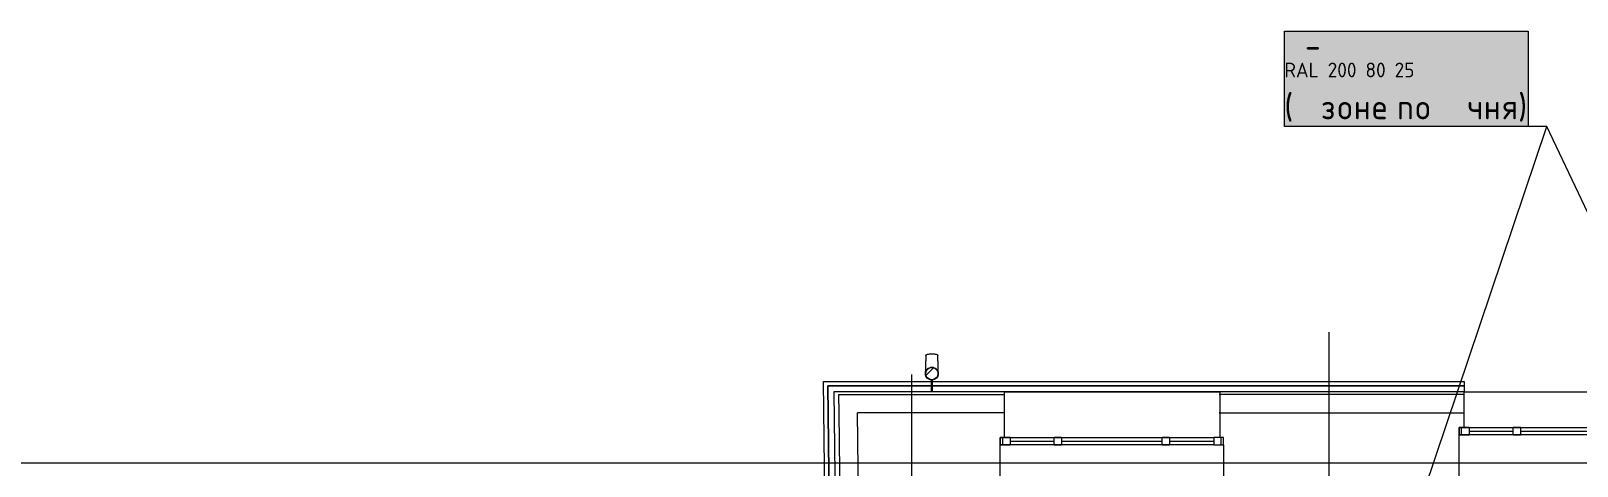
# Model space of a CAD drawing. Header units: millimetres. Extents: x 0 to 1189, y 0 to 841.
# Drawn here: x 616.4 to 742.4, y 490.1 to 525.5 of the extents above; entities that cross this region are included whole.
import ezdxf

# ---------------------------------------------------------------- set-up
doc = ezdxf.new("R2010")
doc.units = ezdxf.units.MM

msp = doc.modelspace()

# ---------------------------------------------------------------- hatches: boundary and pattern name
at = {"true_color": 0xffffff}
h = msp.add_hatch(color=7, dxfattribs=at)
h.dxf.hatch_style = 2
h.paths.add_polyline_path([(718.513098, 525.516574), (738.380128, 525.516574), (738.380128, 517.751562), (718.513098, 517.751562)])
h = msp.add_hatch(color=7, dxfattribs=at)
h.dxf.hatch_style = 2
h.paths.add_polyline_path([(718.513098, 525.516574), (738.380128, 525.516574), (738.380128, 517.751562), (718.513098, 517.751562)])
at = {"true_color": 0x0077b0}
h = msp.add_hatch(color=144, dxfattribs=at)
h.paths.add_polyline_path([(719.725102, 524.120377), (719.725102, 524.927357), (719.695612, 525.08404), (719.606591, 525.215091), (719.477951, 525.301494), (719.321613, 525.330846), (719.165137, 525.301494), (719.033878, 525.215091), (718.946442, 525.08404), (718.918123, 524.927357), (718.918123, 524.120377), (718.946442, 523.964039), (719.033878, 523.835399), (719.165137, 523.746378), (719.321613, 523.716888), (719.477951, 523.746378), (719.606591, 523.835399), (719.695612, 523.964039)])
h.paths.add_polyline_path([(719.925745, 524.120377), (719.914591, 523.999722), (719.881165, 523.887696), (719.825518, 523.784662), (719.747702, 523.690981), (719.655934, 523.613681), (719.553881, 523.559171), (719.442217, 523.526882), (719.321613, 523.516246), (719.19988, 523.526882), (719.088173, 523.559171), (718.985974, 523.613681), (718.892767, 523.690981), (718.815037, 523.784662), (718.75958, 523.887696), (718.726343, 523.999722), (718.715276, 524.120377), (718.715276, 524.927357), (718.726343, 525.049089), (718.75958, 525.160796), (718.815037, 525.262995), (718.892767, 525.356202), (718.985974, 525.434018), (719.088173, 525.489665), (719.19988, 525.523091), (719.321613, 525.534245), (719.442269, 525.523134), (719.554295, 525.49001), (719.657329, 525.435181), (719.75101, 525.358958), (719.826914, 525.26532), (719.881579, 525.162174), (719.914643, 525.04952), (719.925745, 524.927357)])
h = msp.add_hatch(color=144, dxfattribs=at)
h.paths.add_polyline_path([(719.725102, 524.120377), (719.725102, 524.927357), (719.695612, 525.08404), (719.606591, 525.215091), (719.477951, 525.301494), (719.321613, 525.330846), (719.165137, 525.301494), (719.033878, 525.215091), (718.946442, 525.08404), (718.918123, 524.927357), (718.918123, 524.120377), (718.946442, 523.964039), (719.033878, 523.835399), (719.165137, 523.746378), (719.321613, 523.716888), (719.477951, 523.746378), (719.606591, 523.835399), (719.695612, 523.964039)])
h.paths.add_polyline_path([(719.925745, 524.120377), (719.914591, 523.999722), (719.881165, 523.887696), (719.825518, 523.784662), (719.747702, 523.690981), (719.655934, 523.613681), (719.553881, 523.559171), (719.442217, 523.526882), (719.321613, 523.516246), (719.19988, 523.526882), (719.088173, 523.559171), (718.985974, 523.613681), (718.892767, 523.690981), (718.815037, 523.784662), (718.75958, 523.887696), (718.726343, 523.999722), (718.715276, 524.120377), (718.715276, 524.927357), (718.726343, 525.049089), (718.75958, 525.160796), (718.815037, 525.262995), (718.892767, 525.356202), (718.985974, 525.434018), (719.088173, 525.489665), (719.19988, 525.523091), (719.321613, 525.534245), (719.442269, 525.523134), (719.554295, 525.49001), (719.657329, 525.435181), (719.75101, 525.358958), (719.826914, 525.26532), (719.881579, 525.162174), (719.914643, 525.04952), (719.925745, 524.927357)])
h = msp.add_hatch(color=144, dxfattribs=at)
h.dxf.hatch_style = 2
h.paths.add_polyline_path([(721.744901, 524.625291), (721.744901, 525.43227), (721.770188, 525.508682), (721.846325, 525.534245), (722.55188, 525.534245), (722.628017, 525.508682), (722.653304, 525.43227), (722.628017, 525.35634), (722.55188, 525.330846), (721.947748, 525.330846), (721.947748, 524.726714), (722.249814, 524.726714), (722.350247, 524.71768), (722.443497, 524.690403), (722.528789, 524.644626), (722.605348, 524.580091), (722.670314, 524.500776), (722.717038, 524.414795), (722.745262, 524.32189), (722.754727, 524.221801), (722.754727, 524.021159), (722.745262, 523.91952), (722.717038, 523.826097), (722.670314, 523.740633), (722.605348, 523.662869), (722.527627, 523.598334), (722.442464, 523.552557), (722.34986, 523.52528), (722.249814, 523.516246), (721.846325, 523.516246), (721.770188, 523.540154), (721.744901, 523.614913), (721.770188, 523.691325), (721.846325, 523.716888), (722.249814, 523.716888), (722.366741, 523.739694), (722.464237, 523.806736), (722.530383, 523.903612), (722.55188, 524.021159), (722.55188, 524.221801), (722.530383, 524.338728), (722.464237, 524.436224), (722.366741, 524.50237), (722.249814, 524.523867), (721.846325, 524.523867), (721.770188, 524.549154)])
h = msp.add_hatch(color=144, dxfattribs=at)
h.dxf.hatch_style = 2
h.paths.add_polyline_path([(721.744901, 524.625291), (721.744901, 525.43227), (721.770188, 525.508682), (721.846325, 525.534245), (722.55188, 525.534245), (722.628017, 525.508682), (722.653304, 525.43227), (722.628017, 525.35634), (722.55188, 525.330846), (721.947748, 525.330846), (721.947748, 524.726714), (722.249814, 524.726714), (722.350247, 524.71768), (722.443497, 524.690403), (722.528789, 524.644626), (722.605348, 524.580091), (722.670314, 524.500776), (722.717038, 524.414795), (722.745262, 524.32189), (722.754727, 524.221801), (722.754727, 524.021159), (722.745262, 523.91952), (722.717038, 523.826097), (722.670314, 523.740633), (722.605348, 523.662869), (722.527627, 523.598334), (722.442464, 523.552557), (722.34986, 523.52528), (722.249814, 523.516246), (721.846325, 523.516246), (721.770188, 523.540154), (721.744901, 523.614913), (721.770188, 523.691325), (721.846325, 523.716888), (722.249814, 523.716888), (722.366741, 523.739694), (722.464237, 523.806736), (722.530383, 523.903612), (722.55188, 524.021159), (722.55188, 524.221801), (722.530383, 524.338728), (722.464237, 524.436224), (722.366741, 524.50237), (722.249814, 524.523867), (721.846325, 524.523867), (721.770188, 524.549154)])
h = msp.add_hatch(color=144, dxfattribs=at)
h.dxf.hatch_style = 2
h.paths.add_polyline_path([(721.238727, 524.018403), (720.431748, 524.018403), (720.355611, 524.043965), (720.330324, 524.120377), (720.355611, 524.196514), (720.431748, 524.221801), (721.238727, 524.221801), (721.314863, 524.196514), (721.34015, 524.120377), (721.314863, 524.043965)])
h = msp.add_hatch(color=144, dxfattribs=at)
h.dxf.hatch_style = 2
h.paths.add_polyline_path([(721.238727, 524.018403), (720.431748, 524.018403), (720.355611, 524.043965), (720.330324, 524.120377), (720.355611, 524.196514), (720.431748, 524.221801), (721.238727, 524.221801), (721.314863, 524.196514), (721.34015, 524.120377), (721.314863, 524.043965)])
h = msp.add_hatch(color=144, dxfattribs=at)
h.paths.add_polyline_path([(719.725986, 519.65237), (719.848494, 519.726095), (719.960253, 519.751037), (720.021437, 519.769365), (720.076008, 519.821593), (720.116591, 519.888014), (720.129476, 519.954436), (720.114662, 520.03257), (720.070496, 520.098303), (720.004763, 520.141091), (719.926628, 520.154527), (719.84808, 520.140057), (719.782761, 520.098303), (719.740524, 520.03257), (719.725986, 519.954436)])
h.paths.add_polyline_path([(720.228694, 519.71135), (720.353683, 519.635351), (720.451385, 519.525039), (720.512226, 519.392334), (720.532965, 519.24888), (720.532965, 518.842083), (720.5235, 518.74165), (720.495276, 518.6484), (720.448552, 518.563108), (720.383586, 518.486549), (720.307027, 518.422014), (720.221735, 518.376237), (720.128485, 518.348961), (720.028052, 518.339926), (719.926413, 518.348961), (719.832991, 518.376237), (719.747527, 518.422014), (719.669762, 518.486549), (719.605227, 518.564271), (719.55945, 518.649433), (719.532174, 518.742038), (719.523139, 518.842083), (719.523139, 519.954436), (719.552629, 520.110912), (719.64165, 520.24217), (719.771324, 520.328573), (719.926628, 520.357925), (720.083105, 520.328228), (720.214363, 520.239414), (720.300766, 520.110567), (720.330118, 519.954436), (720.304624, 519.816976)])
h.paths.add_polyline_path([(720.330118, 518.844839), (720.330118, 519.24888), (720.308621, 519.36436), (720.242475, 519.463303), (720.144979, 519.528966), (720.028052, 519.550395), (719.911126, 519.528966), (719.813629, 519.463303), (719.747484, 519.36436), (719.725986, 519.24888), (719.725986, 518.844839), (719.747484, 518.727293), (719.813629, 518.630416), (719.911126, 518.563375), (720.028052, 518.540568), (720.144979, 518.563375), (720.242475, 518.630416), (720.308621, 518.728326)])
h = msp.add_hatch(color=144, dxfattribs=at)
h.paths.add_polyline_path([(719.725986, 519.65237), (719.848494, 519.726095), (719.960253, 519.751037), (720.021437, 519.769365), (720.076008, 519.821593), (720.116591, 519.888014), (720.129476, 519.954436), (720.114662, 520.03257), (720.070496, 520.098303), (720.004763, 520.141091), (719.926628, 520.154527), (719.84808, 520.140057), (719.782761, 520.098303), (719.740524, 520.03257), (719.725986, 519.954436)])
h.paths.add_polyline_path([(720.228694, 519.71135), (720.353683, 519.635351), (720.451385, 519.525039), (720.512226, 519.392334), (720.532965, 519.24888), (720.532965, 518.842083), (720.5235, 518.74165), (720.495276, 518.6484), (720.448552, 518.563108), (720.383586, 518.486549), (720.307027, 518.422014), (720.221735, 518.376237), (720.128485, 518.348961), (720.028052, 518.339926), (719.926413, 518.348961), (719.832991, 518.376237), (719.747527, 518.422014), (719.669762, 518.486549), (719.605227, 518.564271), (719.55945, 518.649433), (719.532174, 518.742038), (719.523139, 518.842083), (719.523139, 519.954436), (719.552629, 520.110912), (719.64165, 520.24217), (719.771324, 520.328573), (719.926628, 520.357925), (720.083105, 520.328228), (720.214363, 520.239414), (720.300766, 520.110567), (720.330118, 519.954436), (720.304624, 519.816976)])
h.paths.add_polyline_path([(720.330118, 518.844839), (720.330118, 519.24888), (720.308621, 519.36436), (720.242475, 519.463303), (720.144979, 519.528966), (720.028052, 519.550395), (719.911126, 519.528966), (719.813629, 519.463303), (719.747484, 519.36436), (719.725986, 519.24888), (719.725986, 518.844839), (719.747484, 518.727293), (719.813629, 518.630416), (719.911126, 518.563375), (720.028052, 518.540568), (720.144979, 518.563375), (720.242475, 518.630416), (720.308621, 518.728326)])
h = msp.add_hatch(color=144, dxfattribs=at)
h.dxf.hatch_style = 2
h.paths.add_polyline_path([(722.334486, 518.743416), (722.321326, 518.827476), (722.280467, 518.890039), (722.229686, 518.926557), (722.161956, 518.944058), (722.03242, 518.944058), (721.961864, 518.974926), (721.930445, 519.045482), (721.938713, 519.086272), (721.961864, 519.118793), (722.00169, 519.141669), (722.060532, 519.149661), (722.0914, 519.149661), (722.125575, 519.146905), (722.214803, 519.161788), (722.280467, 519.206436), (722.321326, 519.269344), (722.334486, 519.347548), (722.320981, 519.425682), (722.277711, 519.491415), (722.211978, 519.53441), (722.133844, 519.547639), (722.03242, 519.547639), (721.938645, 519.535099), (721.826265, 519.496927), (721.733799, 519.458962), (721.704998, 519.446215), (721.676955, 519.455172), (721.650979, 519.483147), (721.62893, 519.553702), (721.639438, 519.592769), (721.670823, 519.62977), (721.722878, 519.664703), (721.795397, 519.697569), (721.922177, 519.737946), (722.03242, 519.751037), (722.133844, 519.751037), (722.290527, 519.721685), (722.421578, 519.635282), (722.507981, 519.50423), (722.537333, 519.347548), (722.528815, 519.24919), (722.503089, 519.165922), (722.459896, 519.09795), (722.398978, 519.045482), (722.459896, 518.993013), (722.503089, 518.925041), (722.528815, 518.841773), (722.537333, 518.743416), (722.507981, 518.586733), (722.421578, 518.455681), (722.290527, 518.368245), (722.133844, 518.339926), (722.03242, 518.339926), (721.919696, 518.352673), (721.79209, 518.390638), (721.72032, 518.423547), (721.669376, 518.458782), (721.638999, 518.4966), (721.62893, 518.537261), (721.650979, 518.607817), (721.6773, 518.634757), (721.707754, 518.644748), (721.739863, 518.632001), (721.829022, 518.594036), (721.938989, 518.553453), (722.03242, 518.540568), (722.133844, 518.540568), (722.211978, 518.555176), (722.277711, 518.599548), (722.319948, 518.665281)])
h = msp.add_hatch(color=144, dxfattribs=at)
h.dxf.hatch_style = 2
h.paths.add_polyline_path([(722.334486, 518.743416), (722.321326, 518.827476), (722.280467, 518.890039), (722.229686, 518.926557), (722.161956, 518.944058), (722.03242, 518.944058), (721.961864, 518.974926), (721.930445, 519.045482), (721.938713, 519.086272), (721.961864, 519.118793), (722.00169, 519.141669), (722.060532, 519.149661), (722.0914, 519.149661), (722.125575, 519.146905), (722.214803, 519.161788), (722.280467, 519.206436), (722.321326, 519.269344), (722.334486, 519.347548), (722.320981, 519.425682), (722.277711, 519.491415), (722.211978, 519.53441), (722.133844, 519.547639), (722.03242, 519.547639), (721.938645, 519.535099), (721.826265, 519.496927), (721.733799, 519.458962), (721.704998, 519.446215), (721.676955, 519.455172), (721.650979, 519.483147), (721.62893, 519.553702), (721.639438, 519.592769), (721.670823, 519.62977), (721.722878, 519.664703), (721.795397, 519.697569), (721.922177, 519.737946), (722.03242, 519.751037), (722.133844, 519.751037), (722.290527, 519.721685), (722.421578, 519.635282), (722.507981, 519.50423), (722.537333, 519.347548), (722.528815, 519.24919), (722.503089, 519.165922), (722.459896, 519.09795), (722.398978, 519.045482), (722.459896, 518.993013), (722.503089, 518.925041), (722.528815, 518.841773), (722.537333, 518.743416), (722.507981, 518.586733), (722.421578, 518.455681), (722.290527, 518.368245), (722.133844, 518.339926), (722.03242, 518.339926), (721.919696, 518.352673), (721.79209, 518.390638), (721.72032, 518.423547), (721.669376, 518.458782), (721.638999, 518.4966), (721.62893, 518.537261), (721.650979, 518.607817), (721.6773, 518.634757), (721.707754, 518.644748), (721.739863, 518.632001), (721.829022, 518.594036), (721.938989, 518.553453), (722.03242, 518.540568), (722.133844, 518.540568), (722.211978, 518.555176), (722.277711, 518.599548), (722.319948, 518.665281)])
h = msp.add_hatch(color=144, dxfattribs=at)
h.paths.add_polyline_path([(722.941401, 518.842083), (722.941401, 519.246124), (722.950436, 519.347763), (722.977712, 519.441185), (723.023489, 519.526649), (723.088024, 519.604414), (723.165789, 519.668949), (723.251253, 519.714726), (723.344675, 519.742002), (723.446314, 519.751037), (723.641375, 519.71507), (723.804604, 519.60717), (723.869139, 519.529362), (723.914916, 519.443597), (723.942193, 519.349356), (723.951227, 519.246124), (723.951227, 518.842083), (723.941762, 518.742038), (723.913538, 518.649433), (723.866814, 518.564271), (723.801848, 518.486549), (723.725289, 518.422014), (723.639997, 518.376237), (723.546747, 518.348961), (723.446314, 518.339926), (723.344675, 518.348961), (723.251253, 518.376237), (723.165789, 518.422014), (723.088024, 518.486549), (723.023489, 518.564271), (722.977712, 518.649433), (722.950436, 518.742038)])
h.paths.add_polyline_path([(723.74838, 518.844839), (723.74838, 519.24888), (723.726883, 519.36436), (723.660737, 519.463303), (723.563241, 519.528966), (723.446314, 519.550395), (723.329388, 519.528966), (723.231891, 519.463303), (723.165745, 519.36436), (723.144248, 519.24888), (723.144248, 518.844839), (723.165745, 518.727293), (723.231891, 518.630416), (723.329388, 518.563375), (723.446314, 518.540568), (723.563241, 518.563375), (723.660737, 518.630416), (723.726883, 518.728326)])
h = msp.add_hatch(color=144, dxfattribs=at)
h.paths.add_polyline_path([(722.941401, 518.842083), (722.941401, 519.246124), (722.950436, 519.347763), (722.977712, 519.441185), (723.023489, 519.526649), (723.088024, 519.604414), (723.165789, 519.668949), (723.251253, 519.714726), (723.344675, 519.742002), (723.446314, 519.751037), (723.641375, 519.71507), (723.804604, 519.60717), (723.869139, 519.529362), (723.914916, 519.443597), (723.942193, 519.349356), (723.951227, 519.246124), (723.951227, 518.842083), (723.941762, 518.742038), (723.913538, 518.649433), (723.866814, 518.564271), (723.801848, 518.486549), (723.725289, 518.422014), (723.639997, 518.376237), (723.546747, 518.348961), (723.446314, 518.339926), (723.344675, 518.348961), (723.251253, 518.376237), (723.165789, 518.422014), (723.088024, 518.486549), (723.023489, 518.564271), (722.977712, 518.649433), (722.950436, 518.742038)])
h.paths.add_polyline_path([(723.74838, 518.844839), (723.74838, 519.24888), (723.726883, 519.36436), (723.660737, 519.463303), (723.563241, 519.528966), (723.446314, 519.550395), (723.329388, 519.528966), (723.231891, 519.463303), (723.165745, 519.36436), (723.144248, 519.24888), (723.144248, 518.844839), (723.165745, 518.727293), (723.231891, 518.630416), (723.329388, 518.563375), (723.446314, 518.540568), (723.563241, 518.563375), (723.660737, 518.630416), (723.726883, 518.728326)])
h = msp.add_hatch(color=144, dxfattribs=at)
h.dxf.hatch_style = 2
h.paths.add_polyline_path([(724.558366, 518.944058), (724.558366, 518.438594), (724.533079, 518.363835), (724.456942, 518.339926), (724.380806, 518.363835), (724.355519, 518.438594), (724.355519, 519.65237), (724.380806, 519.726095), (724.456942, 519.751037), (724.533079, 519.726095), (724.558366, 519.65237), (724.558366, 519.146905), (725.162498, 519.146905), (725.162498, 519.65237), (725.187785, 519.726095), (725.263921, 519.751037), (725.340058, 519.726095), (725.365345, 519.65237), (725.365345, 518.438594), (725.340058, 518.363835), (725.263921, 518.339926), (725.187785, 518.363835), (725.162498, 518.438594), (725.162498, 518.944058)])
h = msp.add_hatch(color=144, dxfattribs=at)
h.dxf.hatch_style = 2
h.paths.add_polyline_path([(724.558366, 518.944058), (724.558366, 518.438594), (724.533079, 518.363835), (724.456942, 518.339926), (724.380806, 518.363835), (724.355519, 518.438594), (724.355519, 519.65237), (724.380806, 519.726095), (724.456942, 519.751037), (724.533079, 519.726095), (724.558366, 519.65237), (724.558366, 519.146905), (725.162498, 519.146905), (725.162498, 519.65237), (725.187785, 519.726095), (725.263921, 519.751037), (725.340058, 519.726095), (725.365345, 519.65237), (725.365345, 518.438594), (725.340058, 518.363835), (725.263921, 518.339926), (725.187785, 518.363835), (725.162498, 518.438594), (725.162498, 518.944058)])
h = msp.add_hatch(color=144, dxfattribs=at)
h.paths.add_polyline_path([(726.27455, 519.550395), (726.157623, 519.528966), (726.060127, 519.463303), (725.993981, 519.365393), (725.972484, 519.24888), (725.972484, 519.146905), (726.576616, 519.146905), (726.576616, 519.24888), (726.555118, 519.365393), (726.488972, 519.463303), (726.391476, 519.528966)])
h.paths.add_polyline_path([(725.972484, 518.944058), (725.972484, 518.743416), (725.987366, 518.666314), (726.032015, 518.599548), (726.096989, 518.555176), (726.173126, 518.540568), (726.678039, 518.540568), (726.754176, 518.515006), (726.779463, 518.438594), (726.754176, 518.363835), (726.678039, 518.339926), (726.173126, 518.339926), (726.016788, 518.368245), (725.888148, 518.455681), (725.799126, 518.585699), (725.769636, 518.743416), (725.769636, 519.246124), (725.778671, 519.347763), (725.805948, 519.441185), (725.851724, 519.526649), (725.91626, 519.604414), (725.994024, 519.668949), (726.079488, 519.714726), (726.172911, 519.742002), (726.27455, 519.751037), (726.469611, 519.71507), (726.63284, 519.60717), (726.697375, 519.529406), (726.743152, 519.443941), (726.770428, 519.350519), (726.779463, 519.24888), (726.779463, 518.944058)])
h = msp.add_hatch(color=144, dxfattribs=at)
h.paths.add_polyline_path([(726.27455, 519.550395), (726.157623, 519.528966), (726.060127, 519.463303), (725.993981, 519.365393), (725.972484, 519.24888), (725.972484, 519.146905), (726.576616, 519.146905), (726.576616, 519.24888), (726.555118, 519.365393), (726.488972, 519.463303), (726.391476, 519.528966)])
h.paths.add_polyline_path([(725.972484, 518.944058), (725.972484, 518.743416), (725.987366, 518.666314), (726.032015, 518.599548), (726.096989, 518.555176), (726.173126, 518.540568), (726.678039, 518.540568), (726.754176, 518.515006), (726.779463, 518.438594), (726.754176, 518.363835), (726.678039, 518.339926), (726.173126, 518.339926), (726.016788, 518.368245), (725.888148, 518.455681), (725.799126, 518.585699), (725.769636, 518.743416), (725.769636, 519.246124), (725.778671, 519.347763), (725.805948, 519.441185), (725.851724, 519.526649), (725.91626, 519.604414), (725.994024, 519.668949), (726.079488, 519.714726), (726.172911, 519.742002), (726.27455, 519.751037), (726.469611, 519.71507), (726.63284, 519.60717), (726.697375, 519.529406), (726.743152, 519.443941), (726.770428, 519.350519), (726.779463, 519.24888), (726.779463, 518.944058)])
h = msp.add_hatch(color=144, dxfattribs=at)
h.dxf.hatch_style = 2
h.paths.add_polyline_path([(727.875898, 518.438594), (727.875898, 519.65237), (727.901185, 519.726095), (727.977321, 519.751037), (728.482234, 519.751037), (728.636506, 519.721685), (728.767213, 519.635282), (728.856234, 519.50423), (728.885724, 519.347548), (728.885724, 518.438594), (728.860437, 518.363835), (728.7843, 518.339926), (728.708164, 518.363835), (728.682877, 518.438594), (728.682877, 519.347548), (728.668338, 519.425682), (728.626102, 519.491415), (728.560783, 519.53441), (728.482234, 519.547639), (728.078745, 519.547639), (728.078745, 518.438594), (728.053458, 518.363835), (727.977321, 518.339926), (727.901185, 518.363835)])
h = msp.add_hatch(color=144, dxfattribs=at)
h.dxf.hatch_style = 2
h.paths.add_polyline_path([(727.875898, 518.438594), (727.875898, 519.65237), (727.901185, 519.726095), (727.977321, 519.751037), (728.482234, 519.751037), (728.636506, 519.721685), (728.767213, 519.635282), (728.856234, 519.50423), (728.885724, 519.347548), (728.885724, 518.438594), (728.860437, 518.363835), (728.7843, 518.339926), (728.708164, 518.363835), (728.682877, 518.438594), (728.682877, 519.347548), (728.668338, 519.425682), (728.626102, 519.491415), (728.560783, 519.53441), (728.482234, 519.547639), (728.078745, 519.547639), (728.078745, 518.438594), (728.053458, 518.363835), (727.977321, 518.339926), (727.901185, 518.363835)])
h = msp.add_hatch(color=144, dxfattribs=at)
h.paths.add_polyline_path([(729.290015, 518.842083), (729.290015, 519.246124), (729.29905, 519.347763), (729.326327, 519.441185), (729.372103, 519.526649), (729.436639, 519.604414), (729.514403, 519.668949), (729.599867, 519.714726), (729.69329, 519.742002), (729.794928, 519.751037), (729.98999, 519.71507), (730.153218, 519.60717), (730.217754, 519.529362), (730.26353, 519.443597), (730.290807, 519.349356), (730.299842, 519.246124), (730.299842, 518.842083), (730.290376, 518.742038), (730.262152, 518.649433), (730.215428, 518.564271), (730.150462, 518.486549), (730.073904, 518.422014), (729.988612, 518.376237), (729.895362, 518.348961), (729.794928, 518.339926), (729.69329, 518.348961), (729.599867, 518.376237), (729.514403, 518.422014), (729.436639, 518.486549), (729.372103, 518.564271), (729.326327, 518.649433), (729.29905, 518.742038)])
h.paths.add_polyline_path([(730.096994, 518.844839), (730.096994, 519.24888), (730.075497, 519.36436), (730.009351, 519.463303), (729.911855, 519.528966), (729.794928, 519.550395), (729.678002, 519.528966), (729.580506, 519.463303), (729.51436, 519.36436), (729.492863, 519.24888), (729.492863, 518.844839), (729.51436, 518.727293), (729.580506, 518.630416), (729.678002, 518.563375), (729.794928, 518.540568), (729.911855, 518.563375), (730.009351, 518.630416), (730.075497, 518.728326)])
h = msp.add_hatch(color=144, dxfattribs=at)
h.paths.add_polyline_path([(729.290015, 518.842083), (729.290015, 519.246124), (729.29905, 519.347763), (729.326327, 519.441185), (729.372103, 519.526649), (729.436639, 519.604414), (729.514403, 519.668949), (729.599867, 519.714726), (729.69329, 519.742002), (729.794928, 519.751037), (729.98999, 519.71507), (730.153218, 519.60717), (730.217754, 519.529362), (730.26353, 519.443597), (730.290807, 519.349356), (730.299842, 519.246124), (730.299842, 518.842083), (730.290376, 518.742038), (730.262152, 518.649433), (730.215428, 518.564271), (730.150462, 518.486549), (730.073904, 518.422014), (729.988612, 518.376237), (729.895362, 518.348961), (729.794928, 518.339926), (729.69329, 518.348961), (729.599867, 518.376237), (729.514403, 518.422014), (729.436639, 518.486549), (729.372103, 518.564271), (729.326327, 518.649433), (729.29905, 518.742038)])
h.paths.add_polyline_path([(730.096994, 518.844839), (730.096994, 519.24888), (730.075497, 519.36436), (730.009351, 519.463303), (729.911855, 519.528966), (729.794928, 519.550395), (729.678002, 519.528966), (729.580506, 519.463303), (729.51436, 519.36436), (729.492863, 519.24888), (729.492863, 518.844839), (729.51436, 518.727293), (729.580506, 518.630416), (729.678002, 518.563375), (729.794928, 518.540568), (729.911855, 518.563375), (730.009351, 518.630416), (730.075497, 518.728326)])
h = msp.add_hatch(color=144, dxfattribs=at)
h.paths.add_polyline_path([(730.704133, 519.65237), (730.72942, 519.726095), (730.805557, 519.751037), (731.31047, 519.751037), (731.466808, 519.721685), (731.595448, 519.635282), (731.684469, 519.50423), (731.713959, 519.347548), (731.713959, 518.743416), (731.684469, 518.586733), (731.595448, 518.455681), (731.466808, 518.368245), (731.31047, 518.339926), (730.90698, 518.339926), (730.90698, 517.831706), (730.881693, 517.758187), (730.805557, 517.733038), (730.72942, 517.758187), (730.704133, 517.831706)])
h.paths.add_polyline_path([(730.90698, 519.547639), (730.90698, 518.540568), (731.31047, 518.540568), (731.38764, 518.555176), (731.451581, 518.599548), (731.496229, 518.665281), (731.511112, 518.743416), (731.511112, 519.347548), (731.496574, 519.425682), (731.454337, 519.491415), (731.389018, 519.53441), (731.31047, 519.547639)])
h = msp.add_hatch(color=144, dxfattribs=at)
h.paths.add_polyline_path([(730.704133, 519.65237), (730.72942, 519.726095), (730.805557, 519.751037), (731.31047, 519.751037), (731.466808, 519.721685), (731.595448, 519.635282), (731.684469, 519.50423), (731.713959, 519.347548), (731.713959, 518.743416), (731.684469, 518.586733), (731.595448, 518.455681), (731.466808, 518.368245), (731.31047, 518.339926), (730.90698, 518.339926), (730.90698, 517.831706), (730.881693, 517.758187), (730.805557, 517.733038), (730.72942, 517.758187), (730.704133, 517.831706)])
h.paths.add_polyline_path([(730.90698, 519.547639), (730.90698, 518.540568), (731.31047, 518.540568), (731.38764, 518.555176), (731.451581, 518.599548), (731.496229, 518.665281), (731.511112, 518.743416), (731.511112, 519.347548), (731.496574, 519.425682), (731.454337, 519.491415), (731.389018, 519.53441), (731.31047, 519.547639)])
h = msp.add_hatch(color=144, dxfattribs=at)
h.dxf.hatch_style = 2
h.paths.add_polyline_path([(732.92523, 518.133772), (732.92523, 518.339926), (732.52174, 518.339926), (732.365402, 518.368245), (732.236762, 518.455681), (732.147741, 518.586733), (732.118251, 518.743416), (732.118251, 519.65237), (732.143538, 519.726095), (732.219674, 519.751037), (732.295811, 519.726095), (732.321098, 519.65237), (732.321098, 518.743416), (732.335981, 518.666314), (732.380629, 518.599548), (732.445604, 518.555176), (732.52174, 518.540568), (732.92523, 518.540568), (732.92523, 519.65237), (732.950517, 519.726095), (733.026654, 519.751037), (733.10279, 519.726095), (733.128077, 519.65237), (733.128077, 518.136528), (733.099001, 517.980051), (733.012873, 517.848793), (732.883751, 517.76239), (732.727344, 517.733038), (732.321098, 517.733038), (732.244961, 517.758601), (732.219674, 517.835013), (732.226634, 517.871324), (732.250543, 517.905568), (732.321098, 517.936436), (732.724588, 517.936436), (732.803136, 517.949872), (732.868455, 517.99266), (732.910692, 518.055981)])
h = msp.add_hatch(color=144, dxfattribs=at)
h.dxf.hatch_style = 2
h.paths.add_polyline_path([(732.92523, 518.133772), (732.92523, 518.339926), (732.52174, 518.339926), (732.365402, 518.368245), (732.236762, 518.455681), (732.147741, 518.586733), (732.118251, 518.743416), (732.118251, 519.65237), (732.143538, 519.726095), (732.219674, 519.751037), (732.295811, 519.726095), (732.321098, 519.65237), (732.321098, 518.743416), (732.335981, 518.666314), (732.380629, 518.599548), (732.445604, 518.555176), (732.52174, 518.540568), (732.92523, 518.540568), (732.92523, 519.65237), (732.950517, 519.726095), (733.026654, 519.751037), (733.10279, 519.726095), (733.128077, 519.65237), (733.128077, 518.136528), (733.099001, 517.980051), (733.012873, 517.848793), (732.883751, 517.76239), (732.727344, 517.733038), (732.321098, 517.733038), (732.244961, 517.758601), (732.219674, 517.835013), (732.226634, 517.871324), (732.250543, 517.905568), (732.321098, 517.936436), (732.724588, 517.936436), (732.803136, 517.949872), (732.868455, 517.99266), (732.910692, 518.055981)])
h = msp.add_hatch(color=144, dxfattribs=at)
h.dxf.hatch_style = 2
h.paths.add_polyline_path([(734.542195, 519.65237), (734.542195, 518.438594), (734.516908, 518.363835), (734.440771, 518.339926), (734.364635, 518.363835), (734.339348, 518.438594), (734.339348, 518.944058), (733.935858, 518.944058), (733.781587, 518.973203), (733.65088, 519.059813), (733.561859, 519.189142), (733.532369, 519.342035), (733.532369, 519.65237), (733.557656, 519.726095), (733.633792, 519.751037), (733.709929, 519.726095), (733.735216, 519.65237), (733.735216, 519.350304), (733.750099, 519.272169), (733.794747, 519.206436), (733.859722, 519.161788), (733.935858, 519.146905), (734.339348, 519.146905), (734.339348, 519.65237), (734.364635, 519.726095), (734.440771, 519.751037), (734.516908, 519.726095)])
h = msp.add_hatch(color=144, dxfattribs=at)
h.dxf.hatch_style = 2
h.paths.add_polyline_path([(734.542195, 519.65237), (734.542195, 518.438594), (734.516908, 518.363835), (734.440771, 518.339926), (734.364635, 518.363835), (734.339348, 518.438594), (734.339348, 518.944058), (733.935858, 518.944058), (733.781587, 518.973203), (733.65088, 519.059813), (733.561859, 519.189142), (733.532369, 519.342035), (733.532369, 519.65237), (733.557656, 519.726095), (733.633792, 519.751037), (733.709929, 519.726095), (733.735216, 519.65237), (733.735216, 519.350304), (733.750099, 519.272169), (733.794747, 519.206436), (733.859722, 519.161788), (733.935858, 519.146905), (734.339348, 519.146905), (734.339348, 519.65237), (734.364635, 519.726095), (734.440771, 519.751037), (734.516908, 519.726095)])
h = msp.add_hatch(color=144, dxfattribs=at)
h.dxf.hatch_style = 2
h.paths.add_polyline_path([(735.149334, 518.944058), (735.149334, 518.438594), (735.124047, 518.363835), (735.04791, 518.339926), (734.971773, 518.363835), (734.946486, 518.438594), (734.946486, 519.65237), (734.971773, 519.726095), (735.04791, 519.751037), (735.124047, 519.726095), (735.149334, 519.65237), (735.149334, 519.146905), (735.753466, 519.146905), (735.753466, 519.65237), (735.778753, 519.726095), (735.854889, 519.751037), (735.931026, 519.726095), (735.956313, 519.65237), (735.956313, 518.438594), (735.931026, 518.363835), (735.854889, 518.339926), (735.778753, 518.363835), (735.753466, 518.438594), (735.753466, 518.944058)])
h = msp.add_hatch(color=144, dxfattribs=at)
h.dxf.hatch_style = 2
h.paths.add_polyline_path([(735.149334, 518.944058), (735.149334, 518.438594), (735.124047, 518.363835), (735.04791, 518.339926), (734.971773, 518.363835), (734.946486, 518.438594), (734.946486, 519.65237), (734.971773, 519.726095), (735.04791, 519.751037), (735.124047, 519.726095), (735.149334, 519.65237), (735.149334, 519.146905), (735.753466, 519.146905), (735.753466, 519.65237), (735.778753, 519.726095), (735.854889, 519.751037), (735.931026, 519.726095), (735.956313, 519.65237), (735.956313, 518.438594), (735.931026, 518.363835), (735.854889, 518.339926), (735.778753, 518.363835), (735.753466, 518.438594), (735.753466, 518.944058)])
h = msp.add_hatch(color=144, dxfattribs=at)
h.paths.add_polyline_path([(736.718894, 518.946814), (736.577645, 518.989602), (736.462028, 519.079106), (736.385891, 519.202785), (736.360604, 519.347548), (736.390094, 519.50423), (736.479116, 519.635282), (736.607755, 519.721685), (736.764094, 519.751037), (737.269007, 519.751037), (737.345144, 519.726095), (737.370431, 519.65237), (737.370431, 518.438594), (737.345144, 518.363835), (737.269007, 518.339926), (737.19287, 518.363835), (737.167583, 518.438594), (737.167583, 518.944058), (736.964185, 518.944058), (736.543608, 518.379614), (736.506952, 518.349021), (736.462028, 518.339926), (736.385891, 518.363835), (736.360604, 518.438594), (736.379897, 518.500881)])
h.paths.add_polyline_path([(736.563451, 519.347548), (736.578334, 519.27024), (736.622983, 519.20368), (736.687957, 519.159032), (736.764094, 519.144149), (737.167583, 519.144149), (737.167583, 519.547639), (736.764094, 519.547639), (736.685546, 519.533376), (736.620227, 519.491415), (736.57799, 519.425682)])
h = msp.add_hatch(color=144, dxfattribs=at)
h.paths.add_polyline_path([(736.718894, 518.946814), (736.577645, 518.989602), (736.462028, 519.079106), (736.385891, 519.202785), (736.360604, 519.347548), (736.390094, 519.50423), (736.479116, 519.635282), (736.607755, 519.721685), (736.764094, 519.751037), (737.269007, 519.751037), (737.345144, 519.726095), (737.370431, 519.65237), (737.370431, 518.438594), (737.345144, 518.363835), (737.269007, 518.339926), (737.19287, 518.363835), (737.167583, 518.438594), (737.167583, 518.944058), (736.964185, 518.944058), (736.543608, 518.379614), (736.506952, 518.349021), (736.462028, 518.339926), (736.385891, 518.363835), (736.360604, 518.438594), (736.379897, 518.500881)])
h.paths.add_polyline_path([(736.563451, 519.347548), (736.578334, 519.27024), (736.622983, 519.20368), (736.687957, 519.159032), (736.764094, 519.144149), (737.167583, 519.144149), (737.167583, 519.547639), (736.764094, 519.547639), (736.685546, 519.533376), (736.620227, 519.491415), (736.57799, 519.425682)])
h = msp.add_hatch(color=7)
h.dxf.hatch_style = 2
h.paths.add_polyline_path([(689.206053, 497.765531), (689.23249, 497.701969), (689.296053, 497.675531), (689.359616, 497.701969), (689.386053, 497.765531), (689.386053, 497.777531), (689.359616, 497.841094), (689.296053, 497.867531), (689.23249, 497.841094), (689.206053, 497.777531)])
h = msp.add_hatch(color=7)
h.dxf.hatch_style = 2
h.paths.add_polyline_path([(713.27309, 495.844528), (713.336652, 495.870966), (713.36309, 495.934528), (713.336652, 495.998091), (713.27309, 496.024529), (713.203527, 495.998091), (713.17709, 495.934528), (713.203527, 495.870966)])
h = msp.add_hatch(color=7)
h.dxf.hatch_style = 2
h.paths.add_polyline_path([(713.26709, 494.524526), (713.203527, 494.498089), (713.17709, 494.434526), (713.203527, 494.370963), (713.26709, 494.344526), (713.331652, 494.370963), (713.35809, 494.434526), (713.331652, 494.498089)])

# ---------------------------------------------------------------- linework, layer by layer
at = {"color": 144, "lineweight": 0, "true_color": 0x0077b0}
for points in [[(718.513098, 525.516574), (738.380128, 525.516574)], [(718.513098, 517.751562), (718.513098, 525.516574)], [(718.513098, 525.516574), (738.380128, 525.516574)], [(718.513098, 517.751562), (718.513098, 525.516574)], [(738.380128, 525.516574), (738.380128, 517.751562)], [(738.380128, 525.516574), (738.380128, 517.751562)], [(738.380128, 517.751562), (718.513098, 517.751562)], [(738.380128, 517.751562), (718.513098, 517.751562)], [(725.403108, 474.701496), (739.88713, 517.751562)], [(739.88713, 517.751562), (738.380128, 517.751562)], [(739.88713, 517.751562), (738.380128, 517.751562)], [(757.639158, 480.427505), (739.88713, 517.751562)]]:
    msp.add_lwpolyline(points, dxfattribs=at)
at = {"color": 7, "lineweight": 0}
for points in [[(722.173103, 237.695134), (722.173103, 501.006536)], [(689.296023, 499.096473), (689.306187, 499.127537), (689.335336, 499.156551), (689.381453, 499.182869), (689.442523, 499.205848), (689.516531, 499.224842), (689.601461, 499.239207), (689.695297, 499.248299), (689.796024, 499.251473)], [(689.296053, 499.096533), (689.296053, 498.671533)], [(689.796024, 499.251473), (689.896751, 499.248299), (689.990587, 499.239208), (690.075517, 499.224842), (690.149524, 499.205848), (690.210595, 499.18287), (690.256712, 499.156551), (690.285861, 499.127537), (690.296025, 499.096473)], [(690.296055, 498.671533), (690.296055, 499.096533)], [(688.173051, 237.332133), (688.173051, 497.564531)], [(689.796054, 497.11453), (689.69131, 497.125102), (689.593725, 497.155421), (689.505399, 497.203388), (689.428428, 497.266905), (689.364911, 497.343876), (689.316944, 497.432203), (689.286625, 497.529787), (689.276053, 497.634531), (689.286625, 497.739562), (689.316944, 497.837281), (689.364911, 497.925625), (689.428428, 498.002532), (689.505399, 498.065938), (689.593725, 498.113782), (689.69131, 498.144), (689.796054, 498.154532)], [(689.296053, 498.647533), (689.296053, 498.671533)], [(689.296053, 498.591532), (689.296053, 498.647533)], [(689.296053, 498.535532), (689.296053, 498.591532)], [(689.296053, 498.481532), (689.296053, 498.535532)], [(689.296053, 498.427532), (689.296053, 498.481532)], [(689.296053, 498.375532), (689.296053, 498.427532)], [(689.296053, 498.324532), (689.296053, 498.375532)], [(689.296053, 498.274532), (689.296053, 498.324532)], [(689.296053, 498.226532), (689.296053, 498.274532)], [(689.296053, 498.179532), (689.296053, 498.226532)], [(689.296053, 498.133532), (689.296053, 498.179532)], [(689.796054, 497.13453), (689.695327, 497.144694), (689.601491, 497.173843), (689.516561, 497.21996), (689.442553, 497.28103), (689.381483, 497.355038), (689.335366, 497.439968), (689.306217, 497.533804), (689.296053, 497.634531), (689.306217, 497.735545), (689.335366, 497.829516), (689.381483, 497.914463), (689.442553, 497.988407), (689.516561, 498.049366), (689.601491, 498.09536), (689.695327, 498.124409), (689.796054, 498.134532)], [(689.296053, 498.089532), (689.296053, 498.133532)], [(689.296053, 498.047532), (689.296053, 498.089532)], [(689.296053, 498.007532), (689.296053, 498.047532)], [(689.296053, 497.968531), (689.296053, 498.007532)], [(689.296053, 497.931531), (689.296053, 497.968531)], [(689.296053, 497.896531), (689.296053, 497.931531)], [(689.296053, 497.864531), (689.296053, 497.896531)], [(689.296053, 497.833531), (689.296053, 497.864531)], [(689.296053, 497.804531), (689.296053, 497.833531)], [(689.296053, 497.777531), (689.296053, 497.804531)], [(689.321053, 497.496531), (689.929054, 498.104532)], [(689.796054, 498.154532), (689.900798, 498.144), (689.998382, 498.113782), (690.086709, 498.065938), (690.163679, 498.002532), (690.227197, 497.925625), (690.275164, 497.837281), (690.305482, 497.739562), (690.316055, 497.634531), (690.305482, 497.529787), (690.275164, 497.432203), (690.227197, 497.343876), (690.163679, 497.266905), (690.086709, 497.203388), (689.998382, 497.155421), (689.900798, 497.125102), (689.796054, 497.11453)], [(689.796054, 498.134532), (689.896781, 498.124409), (689.990617, 498.09536), (690.075546, 498.049366), (690.149554, 497.988407), (690.210625, 497.914463), (690.256742, 497.829516), (690.285891, 497.735545), (690.296055, 497.634531), (690.285891, 497.533804), (690.256742, 497.439968), (690.210625, 497.355038), (690.149554, 497.28103), (690.075546, 497.21996), (689.990617, 497.173843), (689.896781, 497.144694), (689.796054, 497.13453)], [(690.296055, 498.671533), (690.296055, 498.614532)], [(690.296055, 498.614532), (690.296055, 498.558532)], [(690.296055, 498.558532), (690.296055, 498.504532)], [(690.296055, 498.504532), (690.296055, 498.450532)], [(690.296055, 498.450532), (690.296055, 498.397532)], [(690.296055, 498.397532), (690.296055, 498.345532)], [(690.296055, 498.345532), (690.296055, 498.295532)], [(690.296055, 498.295532), (690.296055, 498.246532)], [(690.296055, 498.246532), (690.296055, 498.198532)], [(690.296055, 498.198532), (690.296055, 498.152532)], [(690.296055, 498.152532), (690.296055, 498.107532)], [(690.296055, 498.107532), (690.296055, 498.065532)], [(690.296055, 498.065532), (690.296055, 498.023532)], [(690.296055, 498.023532), (690.296055, 497.984532)], [(690.296055, 497.984532), (690.296055, 497.946531)], [(690.296055, 497.946531), (690.296055, 497.911531)], [(690.296055, 497.911531), (690.296055, 497.877531)], [(690.296055, 497.877531), (690.296055, 497.845531)], [(690.296055, 497.845531), (690.296055, 497.816531)], [(690.296055, 497.816531), (690.296055, 497.788531)], [(690.296055, 497.788531), (690.296055, 497.765531)], [(680.96804, 496.99653), (689.748054, 496.99653)], [(681.847042, 422.416416), (680.96804, 496.99653)], [(681.316041, 496.640529), (689.749054, 496.640529)], [(682.195042, 422.066416), (681.316041, 496.640529)], [(689.749054, 496.646529), (681.322041, 496.646529)], [(681.322041, 496.646529), (682.201042, 422.065416)], [(689.746054, 497.12653), (689.746054, 496.134529)], [(733.15712, 496.646529), (689.842054, 496.646529)], [(689.842054, 496.640529), (733.15812, 496.640529)], [(689.844054, 496.99653), (733.15712, 496.99653)], [(689.846054, 496.134529), (689.846054, 497.12553)], [(733.15712, 496.99653), (733.15712, 496.646529)], [(733.15812, 496.640529), (733.15812, 496.140529)], [(695.717063, 496.134529), (681.819042, 496.134529)], [(681.819042, 496.134529), (682.564043, 432.935432)], [(689.747054, 496.140529), (681.822042, 496.140529)], [(682.222042, 495.934528), (695.717063, 495.934528)], [(682.240042, 494.434526), (682.222042, 495.934528)], [(733.15812, 496.140529), (689.844054, 496.140529)], [(695.717063, 496.134529), (713.26709, 496.134529)], [(695.717063, 494.434526), (695.717063, 496.134529)], [(733.15812, 496.134529), (713.26709, 496.134529)], [(713.26709, 496.134529), (713.26709, 494.434526)], [(733.15812, 495.934528), (713.27309, 495.934528)], [(733.15812, 494.434526), (733.15812, 496.134529)], [(733.15812, 496.134529), (750.268146, 496.134529)], [(682.964043, 432.940432), (682.240042, 494.434526)], [(695.717063, 494.434526), (683.740045, 494.434526)], [(684.464046, 432.957432), (683.740045, 494.434526)], [(695.717063, 492.434523), (695.717063, 494.434526)], [(713.26709, 494.434526), (733.15812, 494.434526)], [(713.26709, 494.434526), (713.26709, 492.434523)], [(733.15812, 493.234524), (733.15812, 494.434526)], [(732.758119, 492.634523), (732.758119, 493.234524)], [(732.758119, 493.234524), (733.558121, 493.234524)], [(732.758119, 493.234524), (732.758119, 492.634523)], [(733.558121, 493.234524), (732.758119, 493.234524)], [(732.758119, 488.534517), (732.758119, 492.634523)], [(733.558121, 492.634523), (732.758119, 492.634523)], [(732.758119, 492.634523), (733.558121, 492.634523)], [(732.95812, 492.634523), (732.95812, 493.234524)], [(733.558121, 493.234524), (733.558121, 492.634523)], [(733.558121, 493.234524), (737.158126, 493.234524)], [(733.558121, 492.934524), (737.158126, 492.934524)], [(737.158126, 492.634523), (733.558121, 492.634523)], [(737.158126, 492.634523), (737.158126, 493.234524)], [(737.158126, 493.234524), (737.758127, 493.234524)], [(737.758127, 493.234524), (737.158126, 493.234524)], [(737.758127, 492.634523), (737.158126, 492.634523)], [(737.158126, 492.634523), (737.758127, 492.634523)], [(737.758127, 493.234524), (737.758127, 492.634523)], [(737.758127, 493.234524), (745.658139, 493.234524)], [(737.758127, 492.934524), (745.658139, 492.934524)], [(745.658139, 492.634523), (737.758127, 492.634523)], [(695.367062, 491.834522), (695.367062, 492.434523)], [(695.367062, 492.434523), (696.167064, 492.434523)], [(695.367062, 492.434523), (695.367062, 491.834522)], [(696.167064, 492.434523), (695.367062, 492.434523)], [(695.367062, 488.534517), (695.367062, 491.834522)], [(696.167064, 491.834522), (695.367062, 491.834522)], [(695.367062, 491.834522), (696.167064, 491.834522)], [(695.567063, 491.834522), (695.567063, 492.434523)], [(696.167064, 492.434523), (696.167064, 491.834522)], [(696.167064, 492.434523), (699.767069, 492.434523)], [(696.167064, 492.134523), (699.767069, 492.134523)], [(699.767069, 491.834522), (696.167064, 491.834522)], [(699.767069, 491.834522), (699.767069, 492.434523)], [(699.767069, 492.434523), (700.36707, 492.434523)], [(700.36707, 492.434523), (699.767069, 492.434523)], [(700.36707, 491.834522), (699.767069, 491.834522)], [(699.767069, 491.834522), (700.36707, 491.834522)], [(700.36707, 492.434523), (700.36707, 491.834522)], [(700.36707, 492.434523), (708.567083, 492.434523)], [(700.36707, 492.134523), (708.567083, 492.134523)], [(708.567083, 491.834522), (700.36707, 491.834522)], [(708.567083, 491.834522), (708.567083, 492.434523)], [(708.567083, 492.434523), (709.167083, 492.434523)], [(709.167083, 492.434523), (708.567083, 492.434523)], [(709.167083, 491.834522), (708.567083, 491.834522)], [(708.567083, 491.834522), (709.167083, 491.834522)], [(709.167083, 492.434523), (709.167083, 491.834522)], [(709.167083, 492.434523), (712.767089, 492.434523)], [(709.167083, 492.134523), (712.767089, 492.134523)], [(712.767089, 491.834522), (709.167083, 491.834522)], [(712.767089, 492.434523), (712.767089, 491.834522)], [(713.56709, 492.434523), (712.767089, 492.434523)], [(713.56709, 492.434523), (712.767089, 492.434523)], [(712.767089, 491.834522), (713.56709, 491.834522)], [(712.767089, 491.834522), (713.56709, 491.834522)], [(713.36709, 491.834522), (713.36709, 492.434523)], [(713.56709, 491.834522), (713.56709, 492.434523)], [(713.56709, 491.834522), (713.56709, 492.434523)], [(713.56709, 491.834522), (713.56709, 488.534517)], [(202.529309, 490.37152), (863.72632, 490.37152)]]:
    msp.add_lwpolyline(points, dxfattribs=at)

# ---------------------------------------------------------------- texts
at = {"color": 144, "true_color": 0x0077b0, "attachment_point": 1}
for s, insert, char_height in [('{\\fGOSTCommon|b0|i0|c0;RAL 200 80 25}', (718.514627, 522.955108), 1.2), ('{\\fGOSTCommon|b0|i0|c0;(}', (718.514627, 520.366773), 2.026853), ('{\\fGOSTCommon|b0|i0|c0;(}', (718.514627, 520.366773), 2.026853), ('{\\fGOSTCommon|b0|i0|c0;)}', (737.571724, 520.366773), 2.026853), ('{\\fGOSTCommon|b0|i0|c0;)}', (737.571724, 520.366773), 2.026853)]:
    msp.add_mtext(s, dxfattribs=dict(at, insert=insert, char_height=char_height))

doc.saveas('drawing.dxf')
